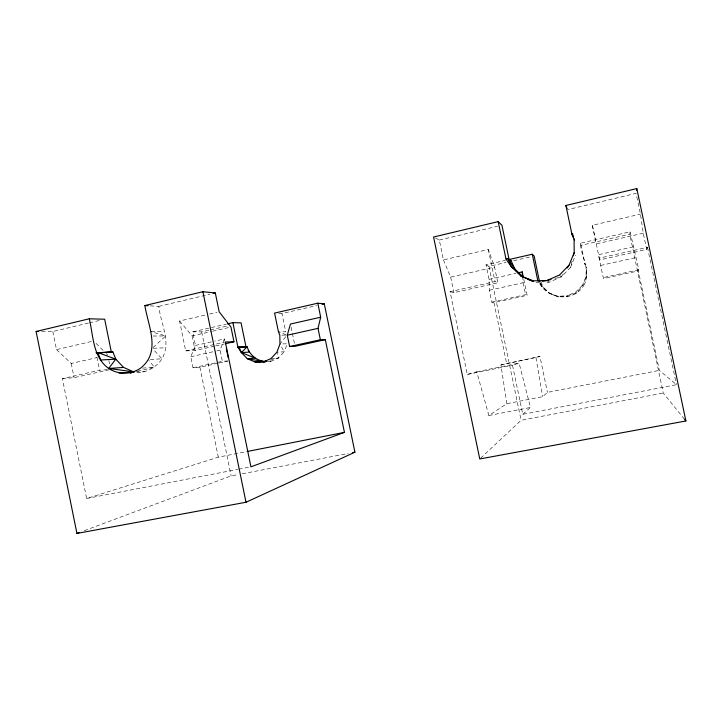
<?xml version="1.0" encoding="UTF-8"?>
<svg xmlns="http://www.w3.org/2000/svg" width="722" height="722" viewBox="0 0 722 722"><rect width="100%" height="100%" fill="white"/><g stroke="black" fill="none" stroke-linecap="round" stroke-linejoin="round"><path stroke-width="0.54" stroke-dasharray="3.61 2.71" d="M522.764 414.32L530.499 407.443L519.091 363.103L512.503 365.188L522.764 414.32L676.478 384.691L659.348 370.377L638.365 270.912L638.808 269.775L630.116 231.816L580.289 243.233C581.255 257.655 592.257 272.501 583.223 286.363L582.483 285.262L575.696 292.13L566.833 295.948L567.934 296.805L557.258 296.155L558.575 296.995L548.413 292.735L557.258 296.155L566.833 295.948L576.598 293.069L582.483 285.262L586.129 276.382L586.715 268.394L586.056 266.86L586.129 276.382L583.223 286.363C572.672 302.572 547.402 299.079 539.081 282.555M684.483 419.229L663.265 393.057L629.755 234.19L630.116 231.816M546.924 282.257L549.099 282.212L561.22 276.923L570.506 267.447L572.347 260.019M150.23 305.857L158.822 306.363C160.582 323.745 171.71 341.867 162.008 358.807C156.178 367.597 146.268 373.039 135.655 372.534M227.728 360.946L222.358 361.334L220.075 350.188L224.316 338.943L214.696 341.118M646.668 249.406L647.472 247.33L599.296 258.151L599.657 259.947L646.668 249.406L643.248 233.197L640.459 214.109L636.073 193.37L567.483 209.651M570.506 267.447L575.506 255.209M218.107 363.22L199.922 367.218L193.045 367.787L190.779 356.722L195.472 345.45L192.693 331.849L226.365 324.142M555.092 278.457L561.22 276.923L564.225 272.429M285.786 336.723L279.965 344.006L284.188 351.804L278.466 357.959L270.949 361.325L267.7 361.596M480.581 458.208L521.103 420.276L663.265 393.057M153.046 347.544L165.762 335.938L151.169 331.669M435.483 238.034L439.319 240.056L443.443 259.902L488.325 249.469L494.57 267.104L497.846 282.78L495.03 281.571L450.059 291.67L467.296 374.438L476.71 371.776L488.875 415.52L506.853 403.679L542.619 396.676L547.457 392.38L659.348 370.377M84.321 530.661L231.121 475.888L237.746 474.625M506.853 403.679L500.924 364.935L539.948 356.488L547.457 392.38M107.352 369.691L99.618 370.251L62.372 378.617L86.631 498.505L218.306 457.179L245.967 451.737M500.924 364.935L539.948 356.488M269.838 360.242L278.466 357.959L276.878 352.219L284.188 351.804L287.221 343.771L282.04 343.943M41.677 331.488L52.832 331.515L88.472 323.059M89.555 322.797L99.275 320.496M158.822 306.363L209.876 294.242M439.319 240.056L497.602 226.23M137.541 371.234L154.436 367.227L148.858 360.449M52.832 331.515L56.496 349.628L93.679 340.983M214.542 346.154L195.102 350.513L185.707 350.91L179.597 321.01L205.265 315.045M209.542 314.043L217.033 312.301M643.248 233.197L596.282 243.91L592.374 225.291L640.459 214.109M523.802 279.36L527.15 295.361L493.938 302.662L491.79 302.13L489.317 290.271L489.074 279.369L486.032 264.812L505.382 260.38M192.693 331.849L201.655 331.876L209.326 330.116M210.418 329.873L227.935 325.866M278.8 313.339L281.959 313.519L316.696 305.587M486.032 264.812L488.956 266.364L506.176 262.429M513.703 260.705L531.997 256.527M580.289 243.233L581.084 245.309L629.755 234.19M56.496 349.628L71.234 363.455L97.019 357.58M179.597 321.01L192.115 335.883L211.528 331.461M212.611 331.217L230.95 327.03M443.443 259.902L450.654 277.113L494.57 267.104M195.472 345.45L213.631 341.353M489.074 279.369L515.824 273.34M633.293 246.852L598.421 254.713L603.448 278.593L638.365 270.912M185.707 350.91L224.289 342.237M62.372 378.617L74.113 377.651L110.674 369.447M215.616 345.91L224.253 343.979M450.059 291.67L453.894 292.636L497.846 282.78M190.779 356.722L215.743 351.154M216.826 350.919L220.075 350.188M489.317 290.271L523.089 282.744L522.746 278.403M600.686 265.443L636.217 257.519M193.045 367.787L222.358 361.334M491.79 302.13L525.589 294.693L527.15 295.361M638.808 269.775L603.24 277.6L603.448 278.593M219.172 362.986L227.737 361.108M476.71 371.776L519.091 363.103M467.296 374.438L512.503 365.188M488.875 415.52L530.499 407.443M86.631 498.505L237.7 469.39M238.802 469.174L248.729 467.26M242.168 473.776L348.275 453.461M142.55 368.121L154.436 367.227M271.039 358.518L278.466 357.959M150.293 359.475L162.008 358.807L153.75 349.89M267.763 361.46L270.949 361.325L267.88 361.343M153.308 348.23L165.997 347.805M536.022 282.528L541.473 282.392M153.064 336.019L165.762 335.938M281.896 335.143L286.047 335.107M135.79 371.848L144.463 371.803M151.187 331.371L163.93 331.407M286.12 334.737L278.43 331.777L285.722 331.804L281.959 313.519M546.906 280.506L549.099 282.212M96.026 343.338L105.412 352.769M106.197 353.554L107.758 355.125M559.433 275.037L561.22 276.923M575.696 292.13L576.598 293.069M540.191 282.816L543.314 287.293L549.929 293.655L541.635 286.219L539.975 282.356M586.129 276.382L586.787 277.69M584.495 263.25L585.199 264.875L581.084 245.309M647.472 247.33L676.478 384.691M592.374 225.291L599.657 259.947M523.089 282.744L525.589 294.693M488.325 249.469L495.03 281.571M488.956 266.364L521.103 420.276M493.938 302.662L506.609 363.328M450.654 277.113L453.894 292.636M291.11 327.21L292.202 332.517M292.428 333.573L294.603 344.186M224.316 338.943L224.768 341.136M201.655 331.876L231.121 475.888M199.922 367.218L218.306 457.179M192.115 335.883L195.102 350.513M108.878 360.63L109.554 363.942M96.974 357.246L99.618 370.251M71.234 363.455L74.113 377.651M535.986 357.742L542.619 396.676M543.314 287.293L541.635 286.219L540.877 281.625L543.314 287.293"/><path stroke-width="1.08" d="M636.524 190.5L636.813 188.577L565.895 205.481L571.869 233.928L573.268 237.159L572.573 233.865M317.797 303.195L324.295 303.845L354.908 452.189L246.003 502.259L76.929 533.423L36.1 331.479L89.275 318.799C93.499 336.172 92.651 356.876 108.688 368.464C118.363 374.817 130.808 374.808 140.384 368.283C161.376 352.174 148.181 326.145 144.86 305.55L202.9 291.715L215.309 292.952L219.172 311.805L230.95 327.03L233.973 341.795L225.354 342.002L250.931 466.836L344.439 432.379L325.315 339.656L320.369 339.764L318.014 328.357L320.685 317.211L317.797 303.195L274.586 313.095L278.43 331.777L279.82 335.152L279.965 344.006L276.878 352.219L271.039 358.518L263.359 361.957L255.028 362.011L247.294 358.708L241.338 352.553L237.953 347.381L232.881 322.644L227.448 323.889M573.394 255.768L574.189 252.583L574.089 239.045M325.315 339.656L295.045 346.307L289.621 346.533L287.284 335.207L290.461 324.034L320.685 317.211M567.221 267.934L569.026 265.236L574.189 252.583M134.373 371.992L130.15 372.994L133.624 371.857L108.688 368.464L115.8 359.177L112.885 351.921L96.179 352.85L112.885 351.921M569.026 265.236L559.433 275.037L546.906 280.506L542.556 281.318M76.929 533.423L79.041 532.628M266.598 361.099L263.359 361.957L265.534 361.776M550.994 279.486L546.906 280.506L533.396 280.84L520.932 276.039L511.393 266.851L506.005 259.081L498.171 221.627L433.57 237.015L479.769 458.966L685.9 420.971L636.813 188.577M213.134 293.466L215.309 292.952M506.005 259.081L507.882 258.656L511.32 261.048L514.723 268.981L522.439 276.959M508.613 259.64L532.258 254.225L534.145 256.039L539.343 280.84M322.12 304.341L324.295 303.845M517.963 272.853L522.241 271.887L523.36 277.221M225.336 343.735L233.973 341.795M287.284 335.207L318.014 328.357M244.018 347.147L237.953 347.381L247.186 346.813C249.55 355.197 258.007 362.038 266.86 361.352M532.258 254.225L537.809 280.714L539.144 280.416M289.621 346.533L320.369 339.764M247.077 451.521L344.439 432.379M352.697 452.613L354.908 452.189M119.022 373.039L133.624 371.857L123.561 367.417L115.8 359.177L97.723 352.489L100.719 359.98L115.8 359.177M108.688 368.464L123.561 367.417M237.953 347.381L247.186 346.813L241.338 352.553L239.117 347.12M265.642 361.551L255.028 362.011L262.772 361.379L247.294 358.708L255.2 358.157L241.338 352.553L249.361 352.128L248.251 350.441M100.529 352.679L111.387 352.264L104.672 319.214L89.275 318.799M36.1 331.479L38.329 331.479M232.881 322.644L241.076 322.86L246.04 347.065M144.86 305.55L148.082 305.731M537.809 280.714L539.857 281.327M508.658 260.064L511.32 261.048M527.972 279.423L532.998 281.363M520.932 276.039L532.998 281.228M498.171 221.627L501.916 225.21L509.272 260.362M523.955 277.871L514.723 268.981L511.393 266.851L507.882 258.656L514.723 268.981L513.559 267.311M684.483 419.229L685.9 420.971M571.869 233.928L574.55 240.137M565.895 205.481L567.086 208.604M226.338 348.807L228.134 357.58M202.9 291.715L246.003 502.259M522.241 271.887L522.665 277.311"/></g></svg>
